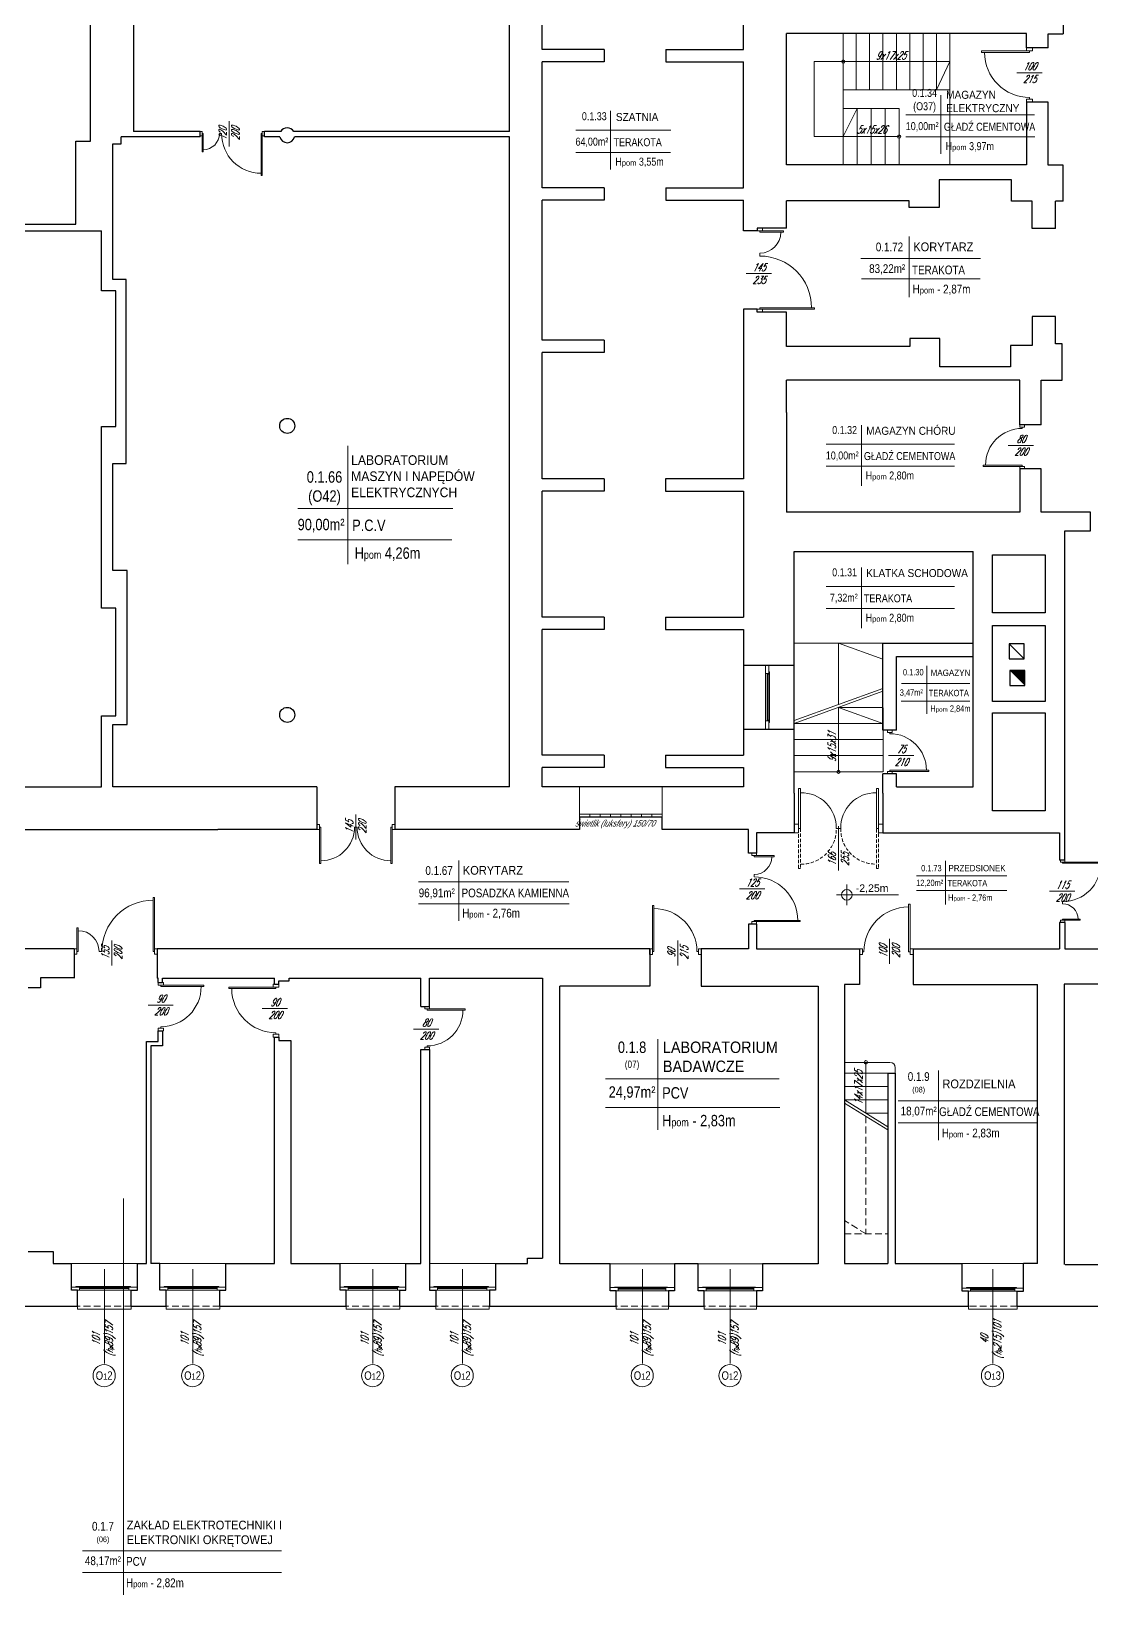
# Model space of a CAD drawing. Header units: millimetres. Extents: x -18485 to 40303, y -22087 to 35064.
# Drawn here: x 10850 to 12829, y 22982 to 25898 of the extents above; entities that cross this region are included whole.
import ezdxf
from ezdxf.enums import TextEntityAlignment as Align

# ---------------------------------------------------------------- set-up
doc = ezdxf.new("R2010")
doc.units = ezdxf.units.MM
doc.linetypes.add('DASHED', pattern=[19.05, 12.7, -6.35])
doc.linetypes.add('DASHED2', pattern=[9.525, 6.35, -3.175])
doc.layers.get('0').update_dxf_attribs({"lineweight": 25})
for name, color, linetype, lineweight in [('-01 parter niski - ściany', 2, 'Continuous', 25), ('01_ściany', 2, 'Continuous', 25), ('03-01_okna', 5, 'Continuous', 15), ('03_drzwi', 1, 'Continuous', 0), ('04-1_widok', 251, 'Continuous', 5), ('05-03_opis', 10, 'Continuous', 5), ('inw03-02_schody', 6, 'Continuous', 5)]:
    doc.layers.add(name, color=color, linetype=linetype, lineweight=lineweight)
doc.styles.add('arial', font='arial.ttf')
doc.styles.add('ariel', font='arial.ttf', dxfattribs={"width": 0.8})
doc.styles.add('ariel_wym', font='simplex.shx', dxfattribs={"width": 0.65, "oblique": 25})

# ---------------------------------------------------------------- blocks, each defined once
blk = doc.blocks.new('*U62')
for p, q in [((0, 0.675), (0, 0.7)), ((0, 0.25), (0, 0.3))]:
    blk.add_line(p, q)
for points in [[(0, 0.7), (0, 0.675), (-0.425, 0.675), (-0.425, 0.7), (-0.05, 0.7), (0.05, 0.7), (0.05, 0.75), (-0.05, 0.75), (-0.05, 0.7)], [(0, -0.7), (0, -0.675), (-0.975, -0.675), (-0.975, -0.7), (-0.05, -0.7), (0.05, -0.7), (0.05, -0.75), (-0.05, -0.75), (-0.05, -0.7)]]:
    blk.add_lwpolyline(points)
for centre, radius, start, end in [((0, 0.675), 0.375, 180, 270), ((0, -0.675), 0.925, 90, 180)]:
    blk.add_arc(centre, radius, start, end)
blk = doc.blocks.new('*U70')
for p, q in [((0, 0.675), (0, 0.7)), ((0, 0.25), (0, 0.3))]:
    blk.add_line(p, q)
for points in [[(0, 0.7), (0, 0.675), (0.425, 0.675), (0.425, 0.7), (0.05, 0.7), (-0.05, 0.7), (-0.05, 0.75), (0.05, 0.75), (0.05, 0.7)], [(0, -0.7), (0, -0.675), (0.975, -0.675), (0.975, -0.7), (0.05, -0.7), (-0.05, -0.7), (-0.05, -0.75), (0.05, -0.75), (0.05, -0.7)]]:
    blk.add_lwpolyline(points)
for centre, radius, start, end in [((0, 0.675), 0.375, 270, 360), ((0, -0.675), 0.925, 360, 90)]:
    blk.add_arc(centre, radius, start, end)
blk = doc.blocks.new('*U67')
blk.add_line((0, -0.375), (0, -0.4))
blk.add_lwpolyline([(0, 0.4), (0, 0.375), (-0.8, 0.375), (-0.8, 0.4), (-0.05, 0.4), (0.05, 0.4), (0.05, 0.45), (-0.05, 0.45), (-0.05, 0.4)])
at = {"ltscale": 0.8}
blk.add_lwpolyline([(-0.05, -0.4), (-0.05, -0.45), (0.05, -0.45), (0.05, -0.4)], close=True, dxfattribs=at)
blk.add_arc((0, 0.375), 0.75, 180, 270)
blk = doc.blocks.new('*U60')
blk.add_line((0, -0.375), (0, -0.4))
blk.add_lwpolyline([(0, 0.4), (0, 0.375), (0.8, 0.375), (0.8, 0.4), (0.05, 0.4), (-0.05, 0.4), (-0.05, 0.45), (0.05, 0.45), (0.05, 0.4)])
at = {"ltscale": 0.8}
blk.add_lwpolyline([(0.05, -0.4), (0.05, -0.45), (-0.05, -0.45), (-0.05, -0.4)], close=True, dxfattribs=at)
blk.add_arc((0, 0.375), 0.75, 270, 360)
blk = doc.blocks.new('*U71')
blk.add_line((0, -0.375), (0, -0.4))
blk.add_lwpolyline([(0, 0.4), (0, 0.375), (-0.8, 0.375), (-0.8, 0.4), (-0.05, 0.4), (0.05, 0.4), (0.05, 0.45), (-0.05, 0.45), (-0.05, 0.4)])
at = {"ltscale": 0.8}
blk.add_lwpolyline([(-0.05, -0.4), (-0.05, -0.45), (0.05, -0.45), (0.05, -0.4)], close=True, dxfattribs=at)
blk.add_arc((0, 0.375), 0.75, 180, 270)
blk = doc.blocks.new('*U68')
blk.add_line((0, 0.375), (0, 0.4))
at = {"ltscale": 0.8}
blk.add_lwpolyline([(-0.05, 0.4), (-0.05, 0.45), (0.05, 0.45), (0.05, 0.4)], close=True, dxfattribs=at)
blk.add_lwpolyline([(0, -0.4), (0, -0.375), (-0.8, -0.375), (-0.8, -0.4), (-0.05, -0.4), (0.05, -0.4), (0.05, -0.45), (-0.05, -0.45), (-0.05, -0.4)])
blk.add_arc((0, -0.375), 0.75, 90, 180)
blk = doc.blocks.new('*U72')
for p, q in [((0, 0.675), (0, 0.7)), ((0, 0.25), (0, 0.3))]:
    blk.add_line(p, q)
for points in [[(0, 0.7), (0, 0.675), (0.425, 0.675), (0.425, 0.7), (0.05, 0.7), (-0.05, 0.7), (-0.05, 0.75), (0.05, 0.75), (0.05, 0.7)], [(0, -0.7), (0, -0.675), (0.975, -0.675), (0.975, -0.7), (0.05, -0.7), (-0.05, -0.7), (-0.05, -0.75), (0.05, -0.75), (0.05, -0.7)]]:
    blk.add_lwpolyline(points)
for centre, radius, start, end in [((0, 0.675), 0.375, 270, 360), ((0, -0.675), 0.925, 360, 90)]:
    blk.add_arc(centre, radius, start, end)
blk = doc.blocks.new('*U73')
for p, q in [((0, -0.25), (0, -0.3)), ((0, -0.675), (0, -0.7))]:
    blk.add_line(p, q)
for points in [[(0, 0.7), (0, 0.675), (0.975, 0.675), (0.975, 0.7), (0.05, 0.7), (-0.05, 0.7), (-0.05, 0.75), (0.05, 0.75), (0.05, 0.7)], [(0, -0.7), (0, -0.675), (0.425, -0.675), (0.425, -0.7), (0.05, -0.7), (-0.05, -0.7), (-0.05, -0.75), (0.05, -0.75), (0.05, -0.7)]]:
    blk.add_lwpolyline(points)
for centre, radius, start, end in [((0, 0.675), 0.925, 270, 0), ((0, -0.675), 0.375, 0, 90)]:
    blk.add_arc(centre, radius, start, end)
blk = doc.blocks.new('*U57')
for p, q in [((0, -0.025), (0, 0.025)), ((0, -0.675), (0, -0.7))]:
    blk.add_line(p, q)
for points in [[(0, 0.7), (0, 0.675), (0.7, 0.675), (0.7, 0.7), (0.05, 0.7), (-0.05, 0.7), (-0.05, 0.75), (0.05, 0.75), (0.05, 0.7)], [(0, -0.7), (0, -0.675), (0.7, -0.675), (0.7, -0.7), (0.05, -0.7), (-0.05, -0.7), (-0.05, -0.75), (0.05, -0.75), (0.05, -0.7)]]:
    blk.add_lwpolyline(points)
for centre, start, end in [((0, 0.675), 270, 0), ((0, -0.675), 0, 90)]:
    blk.add_arc(centre, 0.65, start, end)
blk = doc.blocks.new('kota rzutowa')
at = {"ltscale": 0.5}
for p, q in [((-20.6, 0), (102.8, 0)), ((0, -20.6), (0, 20.6))]:
    blk.add_line(p, q, dxfattribs=at)
blk.add_circle((0, 0), 10.6, dxfattribs=at)
at = {"ltscale": 0.5, "style": 'arial'}
blk.add_attdef('POZ._POSADKI_WYKOŃCZONWJ', text='', height=15, dxfattribs=at).set_placement((17.9, 1.4), align=Align.BOTTOM_LEFT)
blk.add_attdef('POZ._POSADZKI_KONSTRUKCJA', text='', height=15, dxfattribs=at).set_placement((17, -5), align=Align.TOP_LEFT)

msp = doc.modelspace()

# ---------------------------------------------------------------- hatches: boundary and pattern name
at = {"layer": '01_ściany'}
msp.add_hatch(color=256, dxfattribs=at).paths.add_polyline_path([(12703.7, 24677.9), (12703.7, 24705.9), (12675.7, 24705.9)])

# ---------------------------------------------------------------- linework, layer by layer
at = {"layer": '-01 parter niski - ściany'}
for p, q in [((11742.1, 25711.1), (11742.1, 26381.1)), ((12775.1, 26199.1), (12775.1, 25893.1)), ((11803.1, 25864.1), (11803.1, 26093.1)), ((12179.1, 25864.1), (12179.1, 26093.1)), ((11041.1, 26010.1), (11041.1, 25711.1)), ((10960.4, 25693.3), (10960.4, 25909.3)), ((12707.1, 25894.1), (12259.1, 25894.1)), ((12259.1, 25838.1), (12259.1, 25894.1)), ((12707.1, 25867.1), (12707.1, 25894.1)), ((12747.1, 25867.1), (12747.1, 25893.1)), ((12747.1, 25893.1), (12775.1, 25893.1)), ((11919.1, 25864.1), (11803.1, 25864.1)), ((11919.1, 25864.1), (11919.1, 25841.1)), ((12034.1, 25864.1), (12034.1, 25841.1)), ((12034.1, 25864.1), (12179.1, 25864.1)), ((12747.1, 25867.1), (12707.1, 25867.1)), ((11919.1, 25841.1), (11803.1, 25841.1)), ((11803.1, 25606.1), (11803.1, 25841.1)), ((12034.1, 25841.1), (12179.1, 25841.1)), ((12179.1, 25606.1), (12179.1, 25841.1)), ((12259.1, 25649.1), (12259.1, 25837.6)), ((12747.1, 25766.1), (12707.1, 25766.1)), ((12707.1, 25766.1), (12707.1, 25649.1)), ((12747.1, 25648.1), (12747.1, 25766.1)), ((10933.4, 25538.1), (10933.4, 25693.3)), ((10933.4, 25693.3), (10960.4, 25693.3)), ((11165.1, 25701.1), (11018.1, 25701.1)), ((11018.1, 25688.1), (11018.1, 25701.1)), ((11165.1, 25711.1), (11041.1, 25711.1)), ((11165.1, 25701.1), (11165.1, 25711.1)), ((11315.4, 25711.1), (11285.1, 25711.1)), ((11285.1, 25701.1), (11285.1, 25711.1)), ((11313.9, 25701.1), (11285.1, 25701.1)), ((11742.1, 25711.1), (11339.7, 25711.1)), ((11742.1, 25701.1), (11341.2, 25701.1)), ((11742.1, 24489.1), (11742.1, 25701.1)), ((11002.1, 25435.1), (11002.1, 25688.1)), ((11002.1, 25688.1), (11018.1, 25688.1)), ((12707.1, 25649.1), (12259.1, 25649.1)), ((12775.1, 25648.1), (12747.1, 25648.1)), ((12775.1, 25581.1), (12775.1, 25648.1)), ((11919.1, 25606.1), (11803.1, 25606.1)), ((11919.1, 25606.1), (11919.1, 25583.1)), ((12034.1, 25606.1), (12034.1, 25583.1)), ((12034.1, 25606.1), (12179.1, 25606.1)), ((12679.1, 25621.1), (12544.1, 25621.1)), ((12544.1, 25621.1), (12544.1, 25569.1)), ((12679.1, 25581.1), (12679.1, 25621.1)), ((11919.1, 25583.1), (11803.1, 25583.1)), ((11803.1, 25322.1), (11803.1, 25583.1)), ((12034.1, 25583.1), (12179.1, 25583.1)), ((12179.1, 25525.9), (12179.1, 25583.1)), ((12488.1, 25582.1), (12259.1, 25582.1)), ((12259.1, 25531.1), (12259.1, 25582.1)), ((12488.1, 25569.1), (12488.1, 25582.1)), ((12717.1, 25581.1), (12679.1, 25581.1)), ((12717.1, 25530.1), (12717.1, 25581.1)), ((12761.1, 25530.1), (12761.1, 25581.1)), ((12775.1, 25581.1), (12761.1, 25581.1)), ((12544.1, 25569.1), (12488.1, 25569.1)), ((10277.1, 25538.1), (10933.4, 25538.1)), ((10277.1, 25526.1), (10981.1, 25526.1)), ((10981.1, 25414.1), (10981.1, 25526.1)), ((12204.1, 25525.9), (12179.1, 25525.9)), ((12259.1, 25531.1), (12204.1, 25531.1)), ((12204.1, 25531.1), (12204.1, 25525.9)), ((12761.1, 25530.1), (12717.1, 25530.1)), ((11027.1, 25435.1), (11002.1, 25435.1)), ((11027.1, 25092.1), (11027.1, 25435.1)), ((11008.1, 25414.1), (10981.1, 25414.1)), ((11008.1, 25161.1), (11008.1, 25414.1)), ((12204.1, 25379.6), (12179.1, 25379.6)), ((12179.1, 25379.6), (12179.1, 25063.1)), ((12179.1, 25379.6), (12179.1, 25187.1)), ((12204.1, 25374.1), (12204.1, 25379.6)), ((12259.1, 25374.1), (12204.1, 25374.1)), ((12259.1, 25310.1), (12259.1, 25374.1)), ((12761.1, 25366.1), (12717.1, 25366.1)), ((12717.1, 25366.1), (12717.1, 25312.1)), ((12761.1, 25315.1), (12761.1, 25366.1)), ((11919.1, 25322.1), (11803.1, 25322.1)), ((11919.1, 25322.1), (11919.1, 25299.1)), ((12489.1, 25310.1), (12259.1, 25310.1)), ((12545.1, 25325.1), (12489.1, 25325.1)), ((12489.1, 25325.1), (12489.1, 25310.1)), ((12545.1, 25272.1), (12545.1, 25325.1)), ((12717.1, 25312.1), (12677.1, 25312.1)), ((12677.1, 25312.1), (12677.1, 25272.1)), ((12773.1, 25315.1), (12761.1, 25315.1)), ((12773.1, 25247.1), (12773.1, 25315.1)), ((11919.1, 25299.1), (11803.1, 25299.1)), ((11803.1, 25063.1), (11803.1, 25299.1)), ((12677.1, 25272.1), (12545.1, 25272.1)), ((12259.1, 25187.1), (12259.1, 25247.1)), ((12694.1, 25247.1), (12259.1, 25247.1)), ((12694.1, 25164.1), (12694.1, 25247.1)), ((12734.1, 25164.1), (12734.1, 25247.1)), ((12734.1, 25247.1), (12773.1, 25247.1)), ((12259.1, 25187.1), (12259.1, 25056.1)), ((12734.1, 25164.1), (12694.1, 25164.1)), ((10981.1, 24822.1), (10981.1, 25161.1)), ((10981.1, 25161.1), (11008.1, 25161.1)), ((11002.1, 24892.1), (11002.1, 25092.1)), ((11002.1, 25092.1), (11027.1, 25092.1)), ((12734.1, 25082.1), (12694.1, 25082.1)), ((12694.1, 25082.1), (12694.1, 25001.1)), ((12734.1, 25001.1), (12734.1, 25082.1)), ((11919.1, 25063.1), (11803.1, 25063.1)), ((11919.1, 25063.1), (11919.1, 25040.1)), ((12179.1, 25063.1), (12033.1, 25063.1)), ((12033.1, 25063.1), (12033.1, 25040.1)), ((12259.1, 25056.1), (12259.1, 25001.1)), ((11919.1, 25040.1), (11803.1, 25040.1)), ((11803.1, 24805.1), (11803.1, 25040.1)), ((12033.1, 25040.1), (12179.1, 25040.1)), ((12179.1, 25040.1), (12179.1, 24805.1)), ((12694.1, 25001.1), (12259.1, 25001.1)), ((12826.1, 25001.1), (12734.1, 25001.1)), ((12826.1, 24966.1), (12826.1, 25001.1)), ((12778.1, 24352.1), (12778.1, 24966.1)), ((12778.1, 24966.1), (12826.1, 24966.1)), ((12273.1, 24928.1), (12607.1, 24928.1)), ((12273.1, 24477.1), (12273.1, 24928.1)), ((12607.1, 24757.1), (12607.1, 24928.1)), ((11029.1, 24892.1), (11002.1, 24892.1)), ((11029.1, 24605.1), (11029.1, 24892.1)), ((11008.1, 24822.1), (10981.1, 24822.1)), ((11008.1, 24621.1), (11008.1, 24822.1)), ((11919.1, 24805.1), (11803.1, 24805.1)), ((11919.1, 24805.1), (11919.1, 24782.1)), ((12033.1, 24805.1), (12179.1, 24805.1)), ((12033.1, 24805.1), (12033.1, 24782.1)), ((11919.1, 24782.1), (11803.1, 24782.1)), ((11803.1, 24548.1), (11803.1, 24782.1)), ((12033.1, 24782.1), (12179.1, 24782.1)), ((12179.1, 24782.1), (12179.1, 24548.1)), ((12439.1, 24757.1), (12607.1, 24757.1)), ((12439.1, 24594.9), (12439.1, 24757.1)), ((12607.1, 24489.1), (12607.1, 24757.1)), ((12464.1, 24732.1), (12607.1, 24732.1)), ((12464.1, 24594.9), (12464.1, 24732.1)), ((12179.1, 24716.1), (12273.1, 24716.1)), ((10981.1, 24489.1), (10981.1, 24621.1)), ((10981.1, 24621.1), (11008.1, 24621.1)), ((11002.1, 24489.1), (11002.1, 24605.1)), ((11002.1, 24605.1), (11029.1, 24605.1)), ((12179.1, 24596.7), (12273.1, 24596.7)), ((11919.1, 24548.1), (11803.1, 24548.1)), ((11919.1, 24525.1), (11803.1, 24525.1)), ((11803.1, 24489.1), (11803.1, 24525.1)), ((11919.1, 24548.1), (11919.1, 24525.1)), ((12033.1, 24548.1), (12179.1, 24548.1)), ((12033.1, 24548.1), (12033.1, 24525.1)), ((12033.1, 24525.1), (12179.1, 24525.1)), ((12179.1, 24525.1), (12179.1, 24489.1)), ((12439.1, 24477.1), (12439.1, 24512.9)), ((12464.1, 24489.1), (12464.1, 24512.9)), ((10635.1, 24489.1), (10981.1, 24489.1)), ((11383.1, 24489.1), (11002.1, 24489.1)), ((11383.1, 24489.1), (11383.1, 24409.1)), ((11528.1, 24489.1), (11528.1, 24409.1)), ((11742.1, 24489.1), (11528.1, 24489.1)), ((12179.1, 24489.1), (11803.1, 24489.1)), ((11870.1, 24489.1), (11803.1, 24489.1)), ((12273.1, 24477.1), (12273.1, 24403.1)), ((12439.1, 24477.1), (12439.1, 24403.1)), ((12464.1, 24489.1), (12607.1, 24489.1)), ((10635.1, 24409.1), (11197.9, 24409.1)), ((11383.1, 24409.1), (11197.9, 24409.1)), ((11873.1, 24409.1), (11528.1, 24409.1)), ((11873.1, 24432.1), (11873.1, 24409.1)), ((12027.1, 24432.1), (11873.1, 24432.1)), ((12027.1, 24409.1), (12027.1, 24432.1)), ((12188.1, 24409.1), (12027.1, 24409.1)), ((12188.1, 24365.1), (12188.1, 24409.1)), ((12273.1, 24403.1), (12203.1, 24403.1)), ((12203.1, 24403.1), (12203.1, 24365.1)), ((12439.1, 24403.1), (12768.1, 24403.1)), ((12768.1, 24403.1), (12768.1, 24352.1)), ((12203.1, 24365.1), (12188.1, 24365.1)), ((12778.1, 24352.1), (12768.1, 24352.1)), ((12203.1, 24233.1), (12188.1, 24233.1)), ((12188.1, 24233.1), (12188.1, 24187.1)), ((12203.1, 24233.1), (12203.1, 24187.1)), ((12768.1, 24236.1), (12768.1, 24187.1)), ((12778.1, 24236.1), (12768.1, 24236.1)), ((12778.1, 24236.1), (12778.1, 24187.1)), ((10930.1, 24187.1), (10526.1, 24187.1)), ((10930.1, 24187.1), (10930.1, 24132.1)), ((12004.1, 24187.1), (11085.1, 24187.1)), ((11085.1, 24187.1), (11085.1, 24132.1)), ((12004.1, 24187.1), (12004.1, 24117.1)), ((12188.1, 24187.1), (12100.1, 24187.1)), ((12188.1, 24187.1), (12100.1, 24187.1)), ((12100.1, 24187.1), (12100.1, 24117.1)), ((12203.1, 24187.1), (12395.1, 24187.1)), ((12395.1, 24187.1), (12395.1, 24120.1)), ((12495.1, 24187.1), (12495.1, 24120.1)), ((12495.1, 24187.1), (12768.1, 24187.1)), ((12778.1, 24187.1), (12877.1, 24187.1)), ((10867.1, 24114.1), (10844.1, 24114.1)), ((10930.1, 24132.6), (10867.1, 24132.6)), ((10867.1, 24132.6), (10867.1, 24114.1)), ((11087.1, 24132.1), (11085.1, 24132.1)), ((11087.1, 24124.1), (11087.1, 24132.1)), ((11087.1, 24124.1), (11095.1, 24124.1)), ((11095.1, 24124.1), (11095.1, 24132.1)), ((11095.1, 24132.1), (11304.1, 24132.1)), ((11304.1, 24121.1), (11304.1, 24132.1)), ((11304.1, 24121.1), (11312.1, 24121.1)), ((11312.1, 24121.1), (11312.1, 24127.1)), ((11312.1, 24127.1), (11331.1, 24127.1)), ((11331.1, 24127.1), (11331.1, 24132.1)), ((11331.1, 24132.1), (11577.1, 24132.1)), ((11577.1, 24079.1), (11577.1, 24132.1)), ((11593.1, 24079.1), (11593.1, 24132.1)), ((11593.1, 24132.1), (11804.1, 24132.1)), ((11804.1, 24132.1), (11804.1, 23610.1)), ((11836.1, 23599.1), (11836.1, 24117.1)), ((12004.1, 24117.1), (11836.1, 24117.1)), ((12100.1, 24117.1), (12318.1, 24117.1)), ((12318.1, 24117.1), (12318.1, 23599.1)), ((12395.1, 24120.1), (12367.1, 24120.1)), ((12367.1, 24120.1), (12367.1, 23600.1)), ((12495.1, 24120.1), (12727.1, 24120.1)), ((12727.1, 23600.1), (12727.1, 24120.1)), ((12777.1, 24121.1), (12777.1, 23598.1)), ((12877.1, 24121.1), (12777.1, 24121.1)), ((11577.1, 24079.1), (11593.1, 24079.1)), ((11087.1, 24014.1), (11087.1, 24034.1)), ((11087.1, 24034.1), (11095.1, 24034.1)), ((11095.1, 24034.1), (11095.1, 24006.1)), ((11065.1, 23600.1), (11065.1, 24014.1)), ((11065.1, 24014.1), (11087.1, 24014.1)), ((11095.1, 24006.1), (11073.1, 24006.1)), ((11073.1, 24006.1), (11073.1, 23600.1)), ((11304.1, 23600.1), (11304.1, 24022.1)), ((11304.1, 24022.1), (11312.1, 24022.1)), ((11312.1, 24022.1), (11312.1, 24016.1)), ((11312.1, 24016.1), (11334.1, 24016.1)), ((11334.1, 24016.1), (11334.1, 23600.1)), ((11577.1, 23600.1), (11577.1, 23999.1)), ((11577.1, 23999.1), (11593.1, 23999.1)), ((11593.1, 23999.1), (11593.1, 23550.1)), ((12448.1, 23955.1), (12462.1, 23955.1)), ((12448.1, 23955.1), (12448.1, 23600.1)), ((12462.1, 23955.1), (12462.1, 23600.1)), ((10844.1, 23622.1), (10891.1, 23622.1)), ((10891.1, 23622.1), (10891.1, 23600.1)), ((10891.1, 23600.1), (10925.1, 23600.1)), ((10925.1, 23550.1), (10925.1, 23600.1)), ((11048.1, 23600.1), (11065.1, 23600.1)), ((11048.1, 23550.1), (11048.1, 23600.1)), ((11090.1, 23600.1), (11073.1, 23600.1)), ((11090.1, 23550.1), (11090.1, 23600.1)), ((11213.1, 23600.1), (11304.1, 23600.1)), ((11213.1, 23550.1), (11213.1, 23600.1)), ((11334.1, 23600.1), (11426.1, 23600.1)), ((11426.1, 23550.1), (11426.1, 23600.1)), ((11549.1, 23600.1), (11577.1, 23600.1)), ((11549.1, 23550.1), (11549.1, 23600.1)), ((11716.1, 23600.1), (11776.1, 23600.1)), ((11716.1, 23600.1), (11716.1, 23550.1)), ((11776.1, 23600.1), (11776.1, 23610.1)), ((11776.1, 23610.1), (11804.1, 23610.1)), ((11930.1, 23599.1), (11836.1, 23599.1)), ((11930.1, 23549.1), (11930.1, 23599.1)), ((12094.1, 23599.1), (12050.1, 23599.1)), ((12050.1, 23599.1), (12050.1, 23549.1)), ((12094.1, 23549.1), (12094.1, 23599.1)), ((12318.1, 23599.1), (12214.1, 23599.1)), ((12214.1, 23599.1), (12214.1, 23549.1)), ((12367.1, 23600.1), (12448.1, 23600.1)), ((12462.1, 23600.1), (12587.1, 23600.1)), ((12587.1, 23548.1), (12587.1, 23600.1)), ((12727.1, 23600.1), (12701.1, 23600.1)), ((12701.1, 23548.1), (12701.1, 23600.1)), ((12779.1, 23598.1), (13344.1, 23598.1)), ((10936.6, 23550.1), (10925.1, 23550.1)), ((10936.6, 23520.1), (10936.6, 23550.1)), ((11036.6, 23550.1), (11048.1, 23550.1)), ((11036.6, 23520.1), (11036.6, 23550.1)), ((11036.6, 23520.1), (11036.6, 23539.1)), ((11101.6, 23550.1), (11090.1, 23550.1)), ((11101.6, 23520.1), (11101.6, 23550.1)), ((11101.6, 23520.1), (11101.6, 23539.1)), ((11201.6, 23550.1), (11213.1, 23550.1)), ((11201.6, 23520.1), (11201.6, 23550.1)), ((11437.6, 23550.1), (11426.1, 23550.1)), ((11437.6, 23520.1), (11437.6, 23550.1)), ((11437.6, 23520.1), (11437.6, 23539.1)), ((11537.6, 23550.1), (11549.1, 23550.1)), ((11537.6, 23520.1), (11537.6, 23550.1)), ((11593.1, 23550.1), (11604.6, 23550.1)), ((11604.6, 23550.1), (11604.6, 23520.1)), ((11716.1, 23550.1), (11705.1, 23550.1)), ((11705.1, 23550.1), (11705.1, 23520.1)), ((11941.6, 23549.1), (11930.1, 23549.1)), ((11941.6, 23520.1), (11941.6, 23549.1)), ((11941.6, 23520.1), (11941.6, 23538.1)), ((12050.1, 23549.1), (12039.1, 23549.1)), ((12039.1, 23549.1), (12039.1, 23520.1)), ((12105.6, 23549.1), (12094.1, 23549.1)), ((12105.6, 23520.1), (12105.6, 23549.1)), ((12105.6, 23520.1), (12105.6, 23538.1)), ((12214.1, 23549.1), (12203.1, 23549.1)), ((12203.1, 23549.1), (12203.1, 23520.1)), ((12598.6, 23548.1), (12587.1, 23548.1)), ((12598.6, 23520.1), (12598.6, 23548.1)), ((12689.6, 23520.1), (12689.6, 23548.1)), ((12689.6, 23548.1), (12701.1, 23548.1)), ((10699.6, 23520.1), (10936.6, 23520.1)), ((11036.6, 23520.1), (11101.6, 23520.1)), ((11201.6, 23520.1), (11437.6, 23520.1)), ((11537.6, 23520.1), (11604.6, 23520.1)), ((11705.1, 23520.1), (11941.6, 23520.1)), ((12039.1, 23520.1), (12105.6, 23520.1)), ((12203.1, 23520.1), (12598.6, 23520.1)), ((12689.6, 23520.1), (13355.6, 23520.1))]:
    msp.add_line(p, q, dxfattribs=at)
for centre in [(11327.6, 25162.1), (11327.6, 24623.1)]:
    msp.add_circle(centre, 14, dxfattribs=at)
for start, end in [(30.0141, 149.9859), (192.3612, 347.6388)]:
    msp.add_arc((11327.6, 25704.1), 14, start, end, dxfattribs=at)
at = {"layer": '01_ściany'}
for p, q in [((12702.7, 24727.4), (12674.7, 24755.4)), ((12464.1, 24594.9), (12439.1, 24594.9)), ((12464.1, 24512.9), (12439.1, 24512.9))]:
    msp.add_line(p, q, dxfattribs=at)
for points in [[(12643.2, 24921.4), (12741.6, 24921.4), (12741.6, 24813.4), (12643.2, 24813.4)], [(12643.2, 24789.8), (12741.6, 24789.8), (12741.6, 24648.1), (12643.2, 24648.1)], [(12702.7, 24755.4), (12674.7, 24755.4), (12674.7, 24727.4), (12702.7, 24727.4)], [(12703.7, 24705.9), (12675.7, 24705.9), (12675.7, 24677.9), (12703.7, 24677.9)], [(12643.2, 24627.2), (12741.6, 24627.2), (12741.6, 24444.1), (12643.2, 24444.1)]]:
    msp.add_lwpolyline(points, close=True, dxfattribs=at)
at = {"layer": '03-01_okna', "linetype": 'Continuous', "lineweight": 0}
for p, q in [((12220.1, 24700.1), (12220.1, 24612.1)), ((12223.1, 24612.1), (12223.1, 24700.1)), ((12227.1, 24699.1), (12223.1, 24699.1)), ((12224.6, 24613.1), (12224.6, 24699.1)), ((12225.1, 24613.1), (12225.1, 24699.1)), ((12227.1, 24613.1), (12223.1, 24613.1)), ((11892.4, 24432.1), (11892.4, 24438.1)), ((11911.6, 24432.1), (11911.6, 24438.1)), ((11930.9, 24432.1), (11930.9, 24438.1)), ((11950.1, 24432.1), (11950.1, 24438.1)), ((11969.4, 24432.1), (11969.4, 24438.1)), ((11988.6, 24432.1), (11988.6, 24438.1)), ((12007.9, 24432.1), (12007.9, 24438.1)), ((11032.1, 23553.1), (10940.1, 23553.1)), ((10940.1, 23550.1), (11032.1, 23550.1)), ((10941.1, 23557.1), (10941.1, 23553.1)), ((11031.1, 23555.1), (10941.1, 23555.1)), ((11031.1, 23554.6), (10941.1, 23554.6)), ((11031.1, 23557.1), (11031.1, 23553.1)), ((11197.1, 23553.1), (11105.1, 23553.1)), ((11105.1, 23550.1), (11197.1, 23550.1)), ((11106.1, 23557.1), (11106.1, 23553.1)), ((11196.1, 23555.1), (11106.1, 23555.1)), ((11196.1, 23554.6), (11106.1, 23554.6)), ((11196.1, 23557.1), (11196.1, 23553.1)), ((11533.1, 23553.1), (11441.1, 23553.1)), ((11441.1, 23550.1), (11533.1, 23550.1)), ((11442.1, 23557.1), (11442.1, 23553.1)), ((11532.1, 23555.1), (11442.1, 23555.1)), ((11532.1, 23554.6), (11442.1, 23554.6)), ((11532.1, 23557.1), (11532.1, 23553.1)), ((11700.1, 23553.1), (11608.1, 23553.1)), ((11608.1, 23550.1), (11700.1, 23550.1)), ((11609.1, 23557.1), (11609.1, 23553.1)), ((11699.1, 23555.1), (11609.1, 23555.1)), ((11699.1, 23554.6), (11609.1, 23554.6)), ((11699.1, 23557.1), (11699.1, 23553.1)), ((12034.1, 23552.1), (11945.1, 23552.1)), ((11945.1, 23549.1), (12034.1, 23549.1)), ((11946.1, 23556.1), (11946.1, 23552.1)), ((12033.1, 23554.1), (11946.1, 23554.1)), ((12033.1, 23553.6), (11946.1, 23553.6)), ((12033.1, 23556.1), (12033.1, 23552.1)), ((12198.1, 23552.1), (12109.4, 23552.1)), ((12109.4, 23549.1), (12198.1, 23549.1)), ((12110.4, 23556.1), (12110.4, 23552.1)), ((12197.1, 23554.1), (12110.4, 23554.1)), ((12197.1, 23553.6), (12110.4, 23553.6)), ((12197.1, 23556.1), (12197.1, 23552.1)), ((12685.1, 23551.1), (12602.1, 23551.1)), ((12602.1, 23548.1), (12685.1, 23548.1)), ((12603.1, 23555.1), (12603.1, 23551.1)), ((12684.1, 23553.1), (12603.1, 23553.1)), ((12684.1, 23552.6), (12603.1, 23552.6)), ((12684.1, 23555.1), (12684.1, 23551.1)), ((10936.6, 23520.1), (10936.6, 23515.1)), ((11036.6, 23515.1), (10936.6, 23515.1)), ((11036.6, 23520.1), (11036.6, 23515.1)), ((11101.6, 23520.1), (11101.6, 23515.1)), ((11201.6, 23515.1), (11101.6, 23515.1)), ((11201.6, 23520.1), (11201.6, 23515.1)), ((11437.6, 23520.1), (11437.6, 23515.1)), ((11537.6, 23515.1), (11437.6, 23515.1)), ((11537.6, 23520.1), (11537.6, 23515.1)), ((11604.6, 23520.1), (11604.6, 23515.1)), ((11704.6, 23515.1), (11604.6, 23515.1)), ((11704.6, 23520.1), (11704.6, 23515.1)), ((11941.6, 23520.1), (11941.6, 23515.1)), ((12039.1, 23515.1), (11941.6, 23515.1)), ((12039.1, 23520.1), (12039.1, 23515.1)), ((12105.6, 23520.1), (12105.6, 23515.1)), ((12203.1, 23515.1), (12105.6, 23515.1)), ((12203.1, 23520.1), (12203.1, 23515.1)), ((12598.6, 23520.1), (12598.6, 23515.1)), ((12689.6, 23515.1), (12598.6, 23515.1)), ((12689.6, 23520.1), (12689.6, 23515.1))]:
    msp.add_line(p, q, dxfattribs=at)
at = {"layer": '03-01_okna', "linetype": 'DASHED'}
for p, q in [((11036.6, 23520.1), (10936.6, 23520.1)), ((11201.6, 23520.1), (11101.6, 23520.1)), ((11537.6, 23520.1), (11437.6, 23520.1)), ((11704.6, 23520.1), (11604.6, 23520.1)), ((12039.1, 23520.1), (11941.6, 23520.1)), ((12203.1, 23520.1), (12105.6, 23520.1)), ((12689.6, 23520.1), (12598.6, 23520.1))]:
    msp.add_line(p, q, dxfattribs=at)
at = {"layer": '03-01_okna', "linetype": 'Continuous', "lineweight": 0}
for points in [[(12226.1, 24716.1), (12226.1, 24700.1), (12220.1, 24700.1), (12220.1, 24716.1)], [(12226.1, 24612.1), (12226.1, 24596.1), (12220.1, 24596.1), (12220.1, 24612.1)], [(11873.1, 24438.1), (12027.1, 24438.1), (12027.1, 24432.1), (11873.1, 24432.1)], [(10925.1, 23556.1), (10940.1, 23556.1), (10940.1, 23550.1), (10925.1, 23550.1)], [(11032.1, 23556.1), (11048.1, 23556.1), (11048.1, 23550.1), (11032.1, 23550.1)], [(11090.1, 23556.1), (11105.1, 23556.1), (11105.1, 23550.1), (11090.1, 23550.1)], [(11197.1, 23556.1), (11213.1, 23556.1), (11213.1, 23550.1), (11197.1, 23550.1)], [(11426.1, 23556.1), (11441.1, 23556.1), (11441.1, 23550.1), (11426.1, 23550.1)], [(11533.1, 23556.1), (11549.1, 23556.1), (11549.1, 23550.1), (11533.1, 23550.1)], [(11593.1, 23556.1), (11608.1, 23556.1), (11608.1, 23550.1), (11593.1, 23550.1)], [(11700.1, 23556.1), (11716.1, 23556.1), (11716.1, 23550.1), (11700.1, 23550.1)], [(11930.1, 23555.1), (11945.1, 23555.1), (11945.1, 23549.1), (11930.1, 23549.1)], [(12034.1, 23555.1), (12050.1, 23555.1), (12050.1, 23549.1), (12034.1, 23549.1)], [(12094.4, 23555.1), (12109.4, 23555.1), (12109.4, 23549.1), (12094.4, 23549.1)], [(12198.1, 23555.1), (12214.1, 23555.1), (12214.1, 23549.1), (12198.1, 23549.1)], [(12587.1, 23554.1), (12602.1, 23554.1), (12602.1, 23548.1), (12587.1, 23548.1)], [(12685.1, 23554.1), (12701.1, 23554.1), (12701.1, 23548.1), (12685.1, 23548.1)]]:
    msp.add_lwpolyline(points, close=True, dxfattribs=at)
for points in [[(12226.1, 24609.1), (12227.1, 24609.1), (12227.1, 24703.1), (12226.1, 24703.1)], [(11035.1, 23556.1), (11035.1, 23557.1), (10933.1, 23557.1), (10933.1, 23556.1)], [(11200.1, 23556.1), (11200.1, 23557.1), (11098.1, 23557.1), (11098.1, 23556.1)], [(11536.1, 23556.1), (11536.1, 23557.1), (11434.1, 23557.1), (11434.1, 23556.1)], [(11703.1, 23556.1), (11703.1, 23557.1), (11601.1, 23557.1), (11601.1, 23556.1)], [(12037.1, 23555.1), (12037.1, 23556.1), (11938.1, 23556.1), (11938.1, 23555.1)], [(12201.1, 23555.1), (12201.1, 23556.1), (12102.4, 23556.1), (12102.4, 23555.1)], [(12688.1, 23554.1), (12688.1, 23555.1), (12595.1, 23555.1), (12595.1, 23554.1)]]:
    msp.add_lwpolyline(points, dxfattribs=at)
at = {"layer": '03_drzwi'}
for p, q in [((11873.1, 24432.1), (11873.1, 24489.1)), ((12027.1, 24432.1), (12027.1, 24489.1)), ((12285.5, 24485.8), (12281.3, 24485.8)), ((12281.3, 24485.8), (12281.3, 24419.6)), ((12285.5, 24411.3), (12285.5, 24485.8)), ((12426.8, 24411.3), (12426.8, 24485.8)), ((12426.8, 24485.8), (12430.9, 24485.8)), ((12430.9, 24485.8), (12430.9, 24419.6)), ((12273.1, 24403.1), (12273.1, 24419.6)), ((12273.1, 24419.6), (12281.3, 24419.6)), ((12281.3, 24419.6), (12281.3, 24403.1)), ((12281.3, 24411.3), (12285.5, 24411.3)), ((12281.3, 24411.3), (12285.5, 24411.3)), ((12360.2, 24411.3), (12352, 24411.3)), ((12360.2, 24411.3), (12352, 24411.3)), ((12426.8, 24411.3), (12430.9, 24411.3)), ((12430.9, 24411.3), (12426.8, 24411.3)), ((12430.9, 24419.6), (12430.9, 24403.1)), ((12439.1, 24419.6), (12430.9, 24419.6)), ((12439.1, 24403.1), (12439.1, 24419.6)), ((12281.3, 24403.1), (12273.1, 24403.1)), ((12430.9, 24403.1), (12439.1, 24403.1))]:
    msp.add_line(p, q, dxfattribs=at)
at = {"layer": '03_drzwi', "linetype": 'DASHED2'}
for p, q in [((12285.5, 24411.3), (12285.5, 24336.9)), ((12426.8, 24336.9), (12426.8, 24411.3)), ((12430.9, 24411.3), (12430.9, 24336.9)), ((12281.3, 24336.9), (12281.3, 24403.1)), ((12285.5, 24336.9), (12281.3, 24336.9)), ((12430.9, 24336.9), (12426.8, 24336.9))]:
    msp.add_line(p, q, dxfattribs=at)
at = {"layer": '03_drzwi'}
for centre, start, end in [((12286.6, 24412.5), 358.9904, 90.9449), ((12425.6, 24412.5), 89.0551, 181.0096)]:
    msp.add_arc(centre, 65.4, start, end, dxfattribs=at)
at = {"layer": '03_drzwi', "linetype": 'DASHED2'}
for centre, start, end in [((12286.6, 24410.2), 269.0551, 1.0096), ((12425.6, 24410.2), 178.9904, 270.9449)]:
    msp.add_arc(centre, 65.4, start, end, dxfattribs=at)
at = {"layer": '04-1_widok'}
for p, q in [((10925.1, 23600.1), (11048.1, 23600.1)), ((11090.1, 23600.1), (11213.1, 23600.1)), ((11426.1, 23600.1), (11549.1, 23600.1)), ((11593.1, 23600.1), (11716.1, 23600.1)), ((11930.1, 23599.1), (12050.1, 23599.1)), ((12094.4, 23599.1), (12214.1, 23599.1)), ((12587.1, 23600.1), (12701.1, 23600.1))]:
    msp.add_line(p, q, dxfattribs=at)
at = {"layer": '05-03_opis', "lineweight": 0}
for p, q in [((12736, 25820.8), (12688.8, 25820.8)), ((11219.1, 25730.5), (11219.1, 25683.3)), ((12231, 25446), (12183.8, 25446)), ((12719.8, 25125.8), (12672.6, 25125.8)), ((12496.4, 24547.2), (12449.2, 24547.2)), ((11455.6, 24390.7), (11455.6, 24437.2)), ((12356.1, 24415.5), (12356.1, 24332.9)), ((12218.6, 24298.4), (12171.4, 24298.4)), ((12797.2, 24294.2), (12750, 24294.2)), ((11000.2, 24155.8), (11000.2, 24202.3)), ((12056.2, 24155.6), (12056.2, 24202.2)), ((12451.4, 24158.7), (12451.4, 24205.3)), ((11115.1, 24082), (11067.9, 24082)), ((11328, 24075.3), (11280.8, 24075.3)), ((11610.4, 24036.9), (11563.2, 24036.9)), ((10986.6, 23589.6), (10986.6, 23413.6)), ((11151.6, 23589.6), (11151.6, 23413.6)), ((11487.6, 23589.6), (11487.6, 23413.6)), ((11654.6, 23589.6), (11654.6, 23413.6)), ((11990.4, 23589.6), (11990.4, 23413.6)), ((12154.1, 23589.6), (12154.1, 23413.6)), ((12643.9, 23589.6), (12643.9, 23413.6))]:
    msp.add_line(p, q, dxfattribs=at)
at = {"layer": '05-03_opis'}
for p, q in [((12547.2, 25778.6), (12547.2, 25669.4)), ((11931, 25749.6), (11931, 25640.5)), ((12482, 25742.2), (12722, 25742.2)), ((11865.8, 25713.3), (12043.5, 25713.3)), ((12482, 25701), (12722.6, 25701)), ((11865.8, 25672.1), (12042.4, 25672.1)), ((12488.1, 25515.6), (12488.1, 25401.9)), ((12397.7, 25474), (12621.3, 25474)), ((12399.1, 25436.1), (12620.4, 25436.1)), ((12399, 25163.5), (12399, 25050.1)), ((11440.9, 25124.8), (11440.9, 24904.2)), ((12332.8, 25127.9), (12572.5, 25127.9)), ((12332.8, 25086.7), (12572.5, 25086.7)), ((11347.6, 25008.3), (11636.7, 25008.3)), ((11347.6, 24949.4), (11634.6, 24949.4)), ((12399, 24898.2), (12399, 24784.9)), ((12332.8, 24862.7), (12572.5, 24862.7)), ((12332.8, 24821.5), (12572.5, 24821.5)), ((12520.9, 24714.4), (12520.9, 24625.3)), ((12473.5, 24681.6), (12601.4, 24681.6)), ((12472.8, 24648.7), (12600.9, 24648.7)), ((11647.8, 24351.8), (11647.8, 24238.8)), ((12555.9, 24350.9), (12555.9, 24269.4)), ((12501.9, 24323.2), (12670.4, 24323.2)), ((11572.8, 24311.7), (11852.9, 24311.7)), ((12501.9, 24295.9), (12670.4, 24295.9)), ((11572.8, 24270.5), (11853.4, 24270.5)), ((12018.9, 24018.2), (12018.9, 23849)), ((11921.4, 23944.1), (12245.4, 23944.1)), ((12542.5, 23960.1), (12542.5, 23829.9)), ((11921.4, 23891), (12246.6, 23891)), ((12467.5, 23903.1), (12727.1, 23903.1)), ((12467.5, 23862.2), (12727.1, 23862.2)), ((11021.9, 23721.2), (11021.9, 22982.2)), ((10945.7, 23064.3), (11317.2, 23064.3)), ((10945.7, 23023.5), (11316.8, 23023.5))]:
    msp.add_line(p, q, dxfattribs=at)
at = {"layer": '05-03_opis', "lineweight": 0}
for centre in [(10986.1, 23390.9), (11151.1, 23390.9), (11487.1, 23390.9), (11654.1, 23390.9), (11989.9, 23390.9), (12153.6, 23390.9), (12643.4, 23390.9)]:
    msp.add_circle(centre, 20.7, dxfattribs=at)
at = {"layer": 'inw03-02_schody'}
for p, q in [((12365.1, 25894.1), (12365.1, 25649.1)), ((12389.1, 25789.1), (12389.1, 25894.1)), ((12414.1, 25789.1), (12414.1, 25894.1)), ((12439.1, 25789.1), (12439.1, 25894.1)), ((12464.1, 25894.1), (12464.1, 25789.1)), ((12489.1, 25789.1), (12489.1, 25894.1)), ((12514.1, 25789.1), (12514.1, 25894.1)), ((12539.1, 25789.1), (12539.1, 25894.1)), ((12564.1, 25789.1), (12564.1, 25894.1)), ((12310.5, 25841.6), (12564.1, 25841.6)), ((12310.5, 25701.6), (12310.5, 25841.6)), ((12564.1, 25841.6), (12539.1, 25789.1)), ((12564.1, 25789.1), (12365.1, 25789.1)), ((12564.1, 25789.1), (12564.1, 25649.1)), ((12365.1, 25754.1), (12469.1, 25754.1)), ((12365.1, 25701.6), (12391.1, 25754.1)), ((12391.1, 25754.1), (12391.1, 25649.1)), ((12417.1, 25754.1), (12417.1, 25649.1)), ((12443.1, 25754.1), (12443.1, 25649.1)), ((12469.1, 25754.1), (12469.1, 25649.1)), ((12365.1, 25701.6), (12310.5, 25701.6)), ((12365.1, 25701.6), (12469.1, 25701.6)), ((12273.1, 24757.1), (12439.1, 24757.1)), ((12356.1, 24642.4), (12356.1, 24757.1)), ((12356.1, 24757.1), (12439.1, 24727.1)), ((12439.1, 24757.1), (12439.2, 24517.1)), ((12439.1, 24672.4), (12273.1, 24612.4)), ((12439.1, 24667.1), (12273.1, 24607.1)), ((12355.3, 24637.1), (12439.1, 24637.1)), ((12356.1, 24517.1), (12356.1, 24637.1)), ((12356.1, 24637.1), (12439.1, 24607.1)), ((12273.1, 24607.1), (12439.1, 24607.1)), ((12273.1, 24577.1), (12439.1, 24577.1)), ((12273.1, 24547.1), (12439.1, 24547.1)), ((12273.1, 24517.1), (12439.1, 24517.1)), ((12412.8, 23975.1), (12367.1, 23975.1)), ((12407.3, 23975.1), (12407.3, 23880.1)), ((12452.1, 23975.1), (12412.8, 23975.1)), ((12367.1, 23955.1), (12448.1, 23955.1)), ((12462.1, 23955.1), (12462.1, 23965.1)), ((12367.1, 23930.1), (12448.1, 23930.1)), ((12367.1, 23905.1), (12448.1, 23905.1)), ((12448.1, 23855.1), (12367.1, 23905.1)), ((12448.1, 23849.2), (12367.1, 23899.2)), ((12407.6, 23880.1), (12448.1, 23880.1))]:
    msp.add_line(p, q, dxfattribs=at)
at = {"layer": 'inw03-02_schody', "linetype": 'DASHED'}
for p, q in [((12407.3, 23874.4), (12407.3, 23655.1)), ((12407.6, 23655.1), (12367.1, 23680.1)), ((12367.1, 23655.1), (12448.1, 23655.1))]:
    msp.add_line(p, q, dxfattribs=at)
at = {"layer": 'inw03-02_schody'}
for centre, radius in [((12365.1, 25841.6), 3), ((12469.1, 25701.6), 3), ((12356.1, 24517.1), 3), ((12407.3, 23975.1), 3.16)]:
    msp.add_circle(centre, radius, dxfattribs=at)
msp.add_arc((12452.1, 23965.1), 10, 0, 90, dxfattribs=at)

# ---------------------------------------------------------------- block references
at = {"layer": '03_drzwi'}
for name, p, xscale, yscale, zscale, rotation in [('*U68', (12712.7, 25816.6), -112.2222222221881, 112.2222222221862, 112.2222222221875, 180), ('*U62', (11225.1, 25707.1), 79.99999999998909, 79.99999999998909, 79.999999999991, 90), ('*U71', (12698.7, 25123.1), -91.11111111108585, 91.11111111108767, 91.11111111108598, 180), ('*U71', (12451.8, 24553.9), 91.11111111108585, 91.11111111108767, 91.11111111108585, 180), ('*U57', (11455.6, 24413.9), -96.66666666665697, 96.66666666665697, 96.6666666666558, 89.99999999997841), ('*U70', (11007.6, 24181.9), 103.3333333333176, 103.3333333333176, 103.3333333333176, 90), ('*U71', (12051.9, 24181.7), -107.0370370370147, 107.0370370370147, 107.0370370370147, 90), ('*U68', (12445.1, 24181.5), -111.1111111110804, 111.1111111110804, 111.1111111110809, 90)]:
    msp.add_blockref(name, p, dxfattribs=dict(at, xscale=xscale, yscale=yscale, zscale=zscale, rotation=rotation))
for name, p, xscale, yscale, zscale in [('*U72', (12209.3, 25452.8), 104.4455647147788, 104.445564714777, 104.4455647147788), ('*U72', (12198.7, 24299.1), 87.99999999998909, 87.99999999998909, 87.99999999998909), ('*U73', (12774.2, 24294.1), 77.33333333332484, 77.33333333332484, 77.33333333332484), ('*U67', (11092.1, 24079.1), -99.9999999999709, 99.9999999999709, 99.99999999997131), ('*U60', (11306.6, 24071.6), -109.9737296856711, 109.9737296856729, 109.9737296856712), ('*U67', (11588.7, 24039.1), -88.88888888886504, 88.88888888886504, 88.88888888886406)]:
    msp.add_blockref(name, p, dxfattribs=dict(at, xscale=xscale, yscale=yscale, zscale=zscale))
at = {"layer": '05-03_opis', "xscale": 0.9359999999996944, "yscale": 0.9360000000015134, "zscale": 0.9359999999996944}
msp.add_blockref('kota rzutowa', (12371.6, 24287.4), dxfattribs=at).add_auto_attribs({'POZ._POSADKI_WYKOŃCZONWJ': '-2,25m'})

# ---------------------------------------------------------------- texts
at = {"layer": '05-03_opis', "lineweight": 0, "attachment_point": 5}
for s, insert, char_height, width, style in [('9x17x25', (12453.5, 25852.9), 15, 55, 'ariel_wym'), ('100\\P215', (12712.6, 25820.8), 14.4, 68.936, 'ariel_wym'), ('5x15x26', (12417.7, 25714.7), 15, 55, 'ariel_wym'), ('145\\P235', (12207.6, 25446), 14.4, 68.936, 'ariel_wym'), ('80\\P200', (12696.4, 25125.8), 14.4, 68.936, 'ariel_wym'), ('75\\P210', (12473, 24547.2), 14.4, 68.936, 'ariel_wym'), ('{\\fArial CE|b0|i0|c238|p34;świetlik (luksfery) 150/70}', (11938.6, 24419.1), 12, 141.48, 'ariel_wym'), ('125\\P200', (12195.2, 24298.4), 14.4, 68.936, 'ariel_wym'), ('115\\P200', (12773.8, 24294.2), 14.4, 68.936, 'ariel_wym'), ('90\\P200', (11091.7, 24082), 14.4, 68.936, 'ariel_wym'), ('90\\P200', (11304.6, 24075.3), 14.4, 68.936, 'ariel_wym'), ('80\\P200', (11587, 24036.9), 14.4, 68.936, 'ariel_wym'), ('O{\\H0.7576x;1}2', (10986.1, 23390.9), 15.84, 75.194, 'ariel'), ('O{\\H0.7576x;1}2', (11151.1, 23390.9), 15.84, 75.194, 'ariel'), ('O{\\H0.7576x;1}2', (11487.1, 23390.9), 15.84, 75.194, 'ariel'), ('O{\\H0.7576x;1}2', (11654.1, 23390.9), 15.84, 75.194, 'ariel'), ('O{\\H0.7576x;1}2', (11989.9, 23390.9), 15.84, 75.194, 'ariel'), ('O{\\H0.7576x;1}2', (12153.6, 23390.9), 15.84, 75.194, 'ariel'), ('O{\\H0.7576x;1}3', (12643.4, 23390.9), 15.84, 75.194, 'ariel')]:
    msp.add_mtext(s, dxfattribs=dict(at, insert=insert, char_height=char_height, width=width, style=style))
at = {"layer": '05-03_opis', "style": 'ariel'}
for s, insert, char_height, width, attachment_point in [('{\\fArial|b0|i0|c238|p34;0.1.34\\P(O37)}', (12516.7, 25768.4), 14.921, 69.377, 5), ('\\W0.9;{\\fArial|b0|i0|c238|p34;MAGAZYN\\PELEKTRYCZNY}', (12557, 25767), 14.921, 263.405, 4), ('{\\fArial|b0|i0|c238|p34;0.1.33}', (11900.5, 25739.5), 14.921, 69.377, 5), ('\\W0.9;{\\fArial|b0|i0|c238|p34;SZATNIA}', (11940.8, 25738.1), 14.921, 263.405, 4), ('{\\fArial|b0|i0|c238|p34;10,00m²}', (12512.2, 25719.8), 14.921, 69.377, 5), ('{\\fArial|b0|i0|c238|p34;GŁADŹ CEMENTOWA}', (12552.7, 25719.9), 14.921, 205.617, 4), ('{\\fArial|b0|i0|c238|p34;64,00m²}', (11896, 25690.8), 14.921, 69.377, 5), ('{\\fArial|b0|i0|c238|p34;TERAKOTA}', (11936.5, 25691), 14.921, 205.617, 4), ('{\\fArial|b0|i0|c238|p34; H\\H0.7x;pom\\H1.429x; 3,97m}', (12551.3, 25682.2), 14.921, 205.617, 4), ('{\\fArial|b0|i0|c238|p34; H\\H0.7x;pom\\H1.429x; 3,55m}', (11935.2, 25653.3), 14.921, 205.617, 4), ('{\\fArial|b0|i0|c238|p34;0.1.72}', (12451.2, 25495.7), 16.396, 76.239, 5), ('\\W0.9;{\\fArial|b0|i0|c238|p34;KORYTARZ}', (12495.6, 25495.9), 16.396, 289.456, 4), ('{\\fArial|b0|i0|c238|p34;83,22m²}', (12446.9, 25453.8), 16.396, 76.239, 5), ('{\\fArial|b0|i0|c238|p34;TERAKOTA}', (12493.3, 25452.8), 16.396, 247.088, 4), ('{\\fArial|b0|i0|c238|p34; H\\H0.7x;pom\\H1.429x; - 2,87m}', (12489.4, 25415.5), 16.396, 225.952, 4), ('\\W0.9;{\\fArial|b0|i0|c238|p34;MAGAZYN CHÓRU}', (12407.8, 25152.8), 14.921, 263.405, 4), ('{\\fArial|b0|i0|c238|p34;0.1.32}', (12367.5, 25154.2), 14.921, 69.377, 5), ('\\W0.9;{\\fArial|b0|i0|c238|p34;LABORATORIUM \\PMASZYN I NAPĘDÓW ELEKTRYCZNYCH}', (11446.9, 25068.1), 18.036, 318.402, 4), ('{\\fArial|b0|i0|c238|p34;10,00m²}', (12363, 25105.5), 14.921, 69.377, 5), ('{\\fArial|b0|i0|c238|p34;GŁADŹ CEMENTOWA}', (12403.6, 25105.7), 14.921, 205.617, 4), ('{\\fArial|b0|i0|c238|p34;0.1.66\\P(O42)}', (11397.2, 25045.8), 21.337, 99.21, 5), ('{\\fArial|b0|i0|c238|p34; H\\H0.7x;pom\\H1.429x; 2,80m}', (12402.2, 25068), 14.921, 205.617, 4), ('{\\fArial|b0|i0|c238|p34;90,00m²}', (11390.8, 24976.2), 21.337, 99.21, 5), ('{\\fArial|b0|i0|c238|p34;P.C.V}', (11448.8, 24976.5), 21.337, 294.032, 4), ('{\\fArial|b0|i0|c238|p34; H\\H0.7x;pom\\H1.429x; 4,26m}', (11446.8, 24922.6), 21.337, 294.032, 4), ('{\\fArial|b0|i0|c238|p34;0.1.31}', (12367.5, 24888.9), 14.921, 69.377, 5), ('\\W0.9;{\\fArial|b0|i0|c238|p34;KLATKA SCHODOWA}', (12407.8, 24887.5), 14.921, 263.405, 4), ('{\\fArial|b0|i0|c238|p34;7,32m²}', (12366, 24840.3), 14.921, 69.377, 5), ('{\\fArial|b0|i0|c238|p34;TERAKOTA}', (12403.6, 24840.4), 14.921, 205.617, 4), ('{\\fArial|b0|i0|c238|p34; H\\H0.7x;pom\\H1.429x; 2,80m}', (12402.2, 24802.7), 14.921, 205.617, 4), ('{\\fArial|b0|i0|c238|p34;0.1.30}', (12495.6, 24702.6), 11.937, 55.502, 5), ('\\W0.9;{\\fArial|b0|i0|c238|p34;MAGAZYN}', (12527.9, 24701.5), 11.937, 210.724, 4), ('{\\fArial|b0|i0|c238|p34;3,47m²}', (12492, 24663.7), 11.937, 55.502, 5), ('{\\fArial|b0|i0|c238|p34;TERAKOTA}', (12524.5, 24663.8), 11.937, 164.493, 4), ('{\\fArial|b0|i0|c238|p34; H\\H0.7x;pom\\H1.429x; 2,84m}', (12523.4, 24633.7), 11.937, 164.493, 4), ('{\\fArial|b0|i0|c238|p34;0.1.67}', (11610.9, 24332.7), 16.396, 76.239, 5), ('\\W0.9;{\\fArial|b0|i0|c238|p34;KORYTARZ}', (11655.3, 24333.1), 16.396, 289.456, 4), ('{\\fArial|b0|i0|c238|p34;0.1.73}', (12529.4, 24337.2), 11.805, 54.892, 5), ('\\W0.9;{\\fArial|b0|i0|c238|p34;PRZEDSIONEK}', (12561.3, 24337.2), 11.805, 208.408, 4), ('{\\fArial|b0|i0|c238|p34;96,91m²}', (11606.6, 24289.6), 16.396, 76.239, 5), ('{\\fArial|b0|i0|c238|p34;POSADZKA KAMIENNA}', (11652.9, 24290.9), 16.396, 247.088, 4), ('{\\fArial|b0|i0|c238|p34;12,20m²}', (12526.2, 24308.7), 11.805, 54.892, 5), ('{\\fArial|b0|i0|c238|p34;TERAKOTA}', (12559.6, 24309.3), 11.805, 177.904, 4), ('{\\fArial|b0|i0|c238|p34; H\\H0.7x;pom\\H1.429x; - 2,76m}', (11649, 24251.7), 16.396, 225.952, 4), ('{\\fArial|b0|i0|c238|p34; H\\H0.7x;pom\\H1.429x; - 2,76m}', (12556.8, 24281), 11.805, 162.686, 4), ('{\\fArial|b0|i0|c238|p34;0.1.8\\P\\H0.6404x;(07)}', (11971, 23987.3), 21.315, 99.11, 5), ('\\W0.9;{\\fArial|b0|i0|c238|p34;LABORATORIUM\\PBADAWCZE}', (12028.6, 23985.3), 21.315, 376.293, 4), ('{\\fArial|b0|i0|c238|p34;0.1.9\\P\\H0.6404x;(08)}', (12505.7, 23936.3), 16.396, 76.239, 5), ('\\W0.9;{\\fArial|b0|i0|c238|p34;ROZDZIELNIA}', (12550, 23934.8), 16.396, 289.456, 4), ('{\\fArial|b0|i0|c238|p34;24,97m²}', (11971, 23917.8), 21.315, 99.11, 5), (' PCV', (12020.5, 23918), 21.32, 293.738, 4), ('{\\fArial|b0|i0|c238|p34;18,07m²}', (12505.7, 23882.8), 16.396, 76.239, 5), ('{\\fArial|b0|i0|c238|p34;GŁADŹ CEMENTOWA}', (12543.8, 23883), 16.396, 225.952, 4), ('{\\fArial|b0|i0|c238|p34; H\\H0.7x;pom\\H1.429x; - 2,83m}', (12020.5, 23864.2), 21.315, 293.738, 4), ('{\\fArial|b0|i0|c238|p34; H\\H0.7x;pom\\H1.429x; - 2,83m}', (12543.8, 23841.6), 16.396, 225.952, 4), ('{\\fArial|b0|i0|c238|p34;0.1.7\\P\\H0.6404x;(06)}', (10983.8, 23097.6), 16.396, 76.239, 5), ('\\W0.9;{\\fArial|b0|i0|c238|p34;ZAKŁAD ELEKTROTECHNIKI I ELEKTRONIKI OKRĘTOWEJ}', (11028.2, 23096), 16.396, 289.456, 4), ('{\\fArial|b0|i0|c238|p34;48,17m²}', (10983.8, 23044.1), 16.396, 76.239, 5), (' PCV', (11021.9, 23044.3), 16.4, 225.952, 4), ('{\\fArial|b0|i0|c238|p34; H\\H0.7x;pom\\H1.429x; - 2,82m}', (11021.9, 23002.8), 16.396, 225.952, 4)]:
    msp.add_mtext(s, dxfattribs=dict(at, insert=insert, char_height=char_height, width=width, attachment_point=attachment_point))
at = {"layer": '05-03_opis', "lineweight": 0, "attachment_point": 5, "rotation": 90, "style": 'ariel_wym'}
for s, insert, char_height, width in [('120\\P200', (11219.1, 25707.1), 14.4, 68.936), ('9x15x31', (12343.8, 24563.1), 15, 55), ('145\\P220', (11455.6, 24414.1), 14.4, 68.936), ('166\\P255', (12356.1, 24353.8), 14.4, 68.936), ('155\\P200', (11000.2, 24179.2), 14.4, 68.936), ('90\\P215', (12056.2, 24179.1), 14.4, 68.936), ('100\\P200', (12451.4, 24182.2), 14.4, 68.936), ('14x17x25', (12393.4, 23927.6), 15, 55), ('101\\P({\\H0.8333x;h\\H0.6x;p}89)157', (10985.5, 23458.5), 14.4, 62.661), ('101\\P({\\H0.8333x;h\\H0.6x;p}89)157', (11150.5, 23458.5), 14.4, 62.661), ('101\\P({\\H0.8333x;h\\H0.6x;p}89)157', (11486.5, 23458.5), 14.4, 62.661), ('101\\P({\\H0.8333x;h\\H0.6x;p}89)157', (11653.5, 23458.5), 14.4, 62.661), ('101\\P({\\H0.8333x;h\\H0.6x;p}89)157', (11989.3, 23458.5), 14.4, 62.661), ('101\\P({\\H0.8333x;h\\H0.6x;p}89)157', (12153, 23458.5), 14.4, 62.661), ('40\\P({\\H0.8333x;h\\H0.6x;p}215)101', (12642.8, 23458.5), 14.4, 62.661)]:
    msp.add_mtext(s, dxfattribs=dict(at, insert=insert, char_height=char_height, width=width))

doc.saveas('drawing.dxf')
